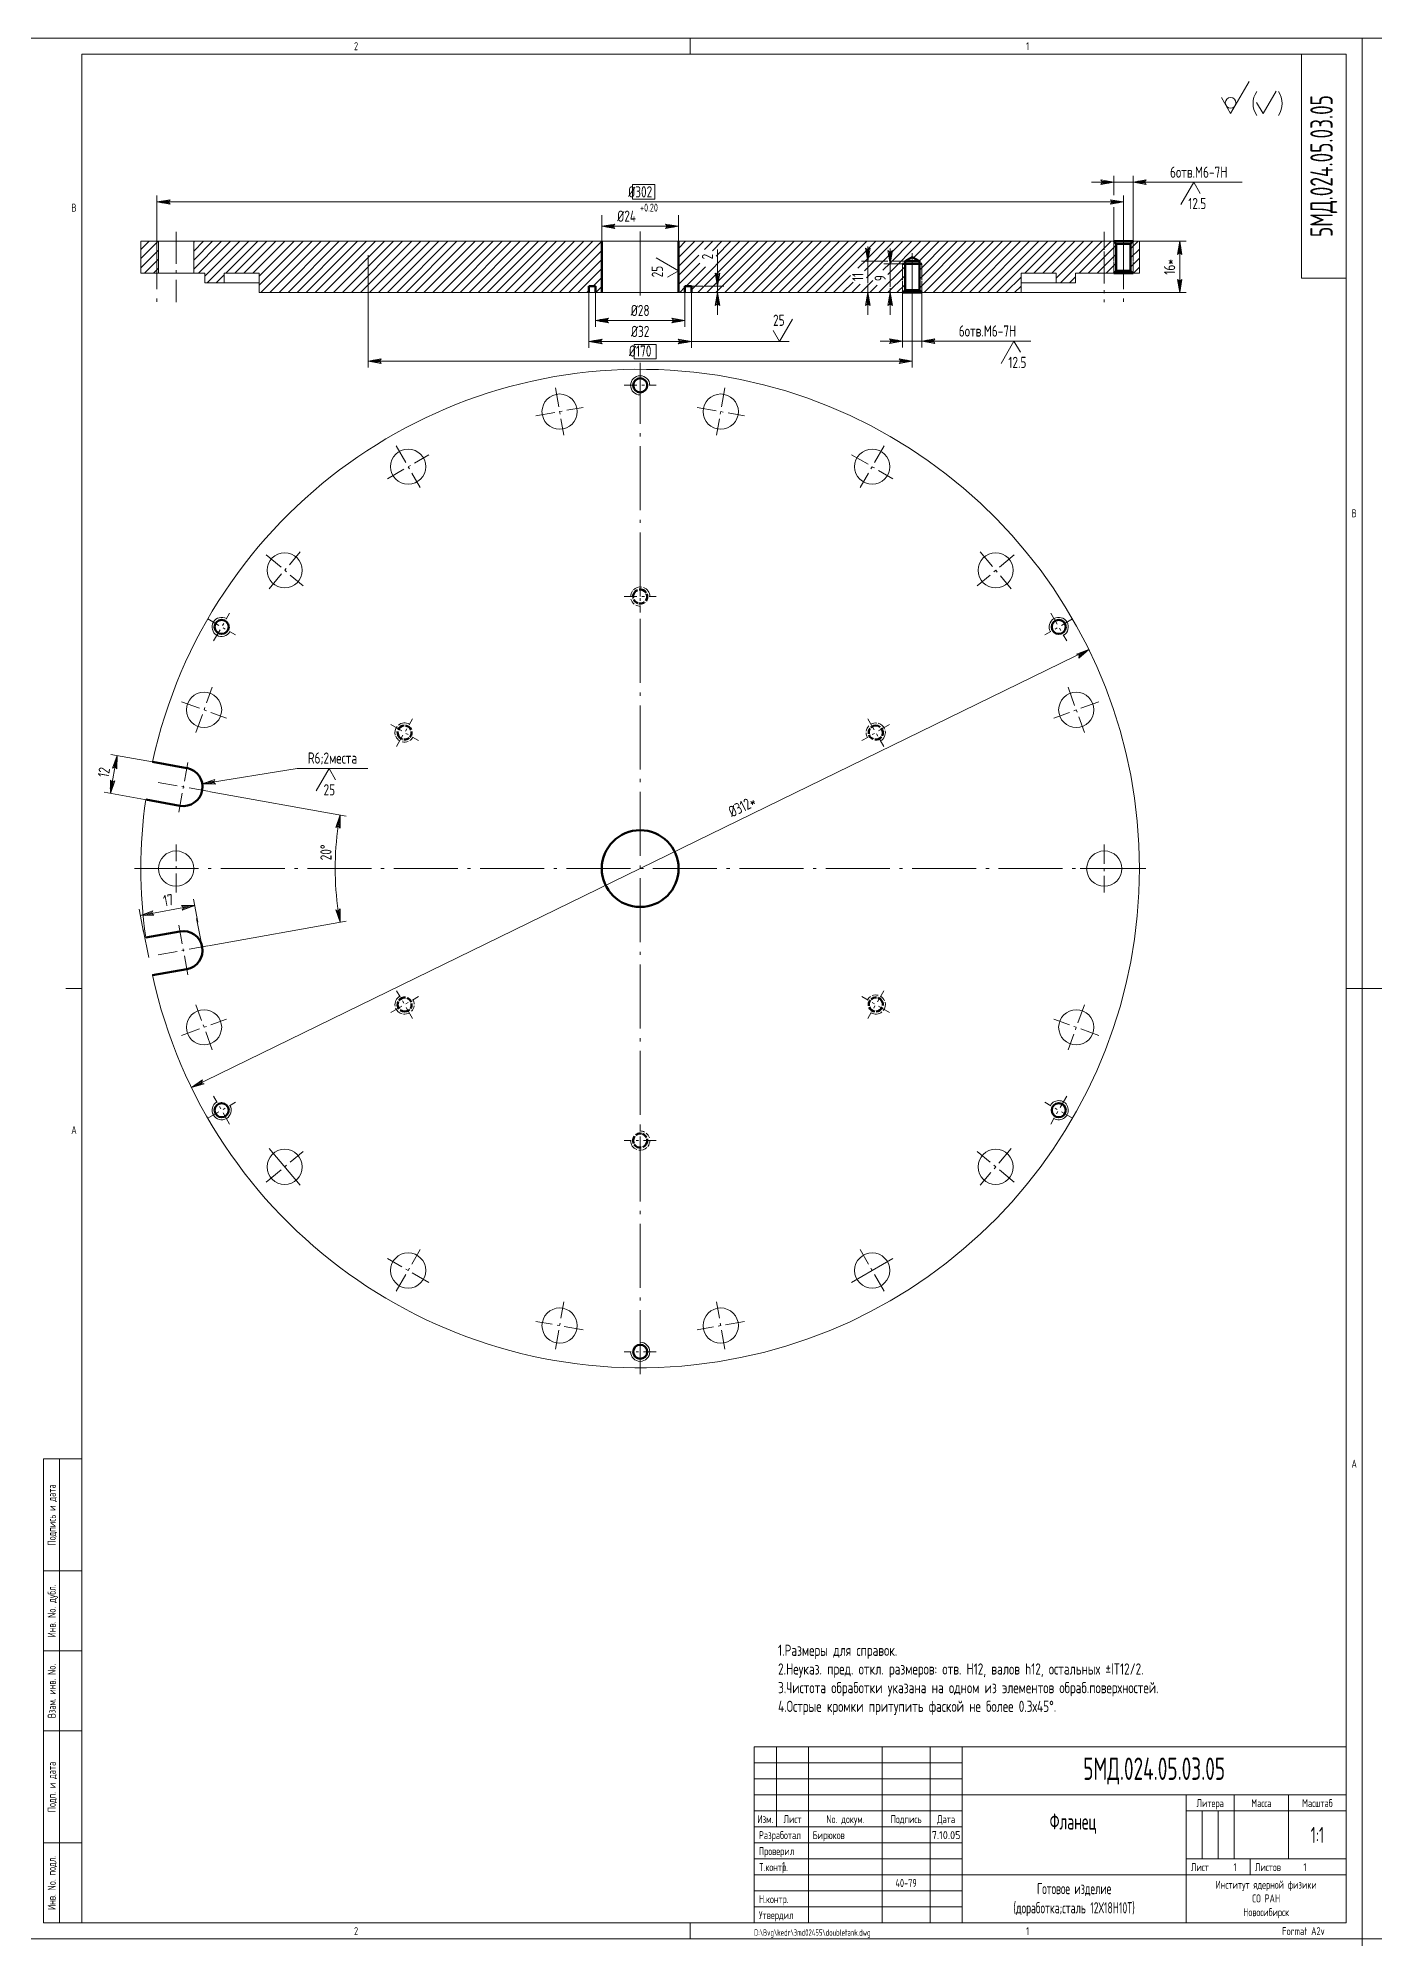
# Model space of a CAD drawing. Extents: x -414 to 4851, y -2165 to 1761.
# Drawn here: x 2171 to 2588, y 419 to 1013 of the extents above; entities that cross this region are included whole.
import ezdxf
from ezdxf.enums import TextEntityAlignment as Align

# ---------------------------------------------------------------- set-up
doc = ezdxf.new("R2010")
doc.units = 0
for name, pattern in [('S-P10', [15, 10, -2, 1, -2]), ('S-P20', [27, 20, -3, 1, -3]), ('S-P4', [7.8, 4, -1.5, 0.8, -1.5]), ('S-P6', [9.8, 6, -1.5, 0.8, -1.5])]:
    doc.linetypes.add(name, pattern=pattern)
for name, color, linetype, lineweight in [('1', 9, 'CONTINUOUS', 20), ('2', 2, 'CONTINUOUS', 50), ('DIM', 4, 'CONTINUOUS', 20), ('HATCH', 5, 'CONTINUOUS', 20), ('TR', 3, 'CONTINUOUS', 20)]:
    doc.layers.add(name, color=color, linetype=linetype, lineweight=lineweight)
doc.styles.add('SIMPLEX', font='simplex.shx', dxfattribs={"width": 0.7})
pattern_1 = [(45, (304.458, 103.8963), (-1.4142136, 1.4142136), [])]
pattern_2 = [(45, (-325.542, 103.8963), (-1.4142136, 1.4142136), [])]

# ---------------------------------------------------------------- blocks, each defined once
blk = doc.blocks.new('SHTAMP1')
at = {"layer": 'DIM', "color": 2}
for p, q in [((-185, 55), (0, 55)), ((-185, 55), (-185, 0)), ((-178, 55), (-178, 30)), ((-168, 55), (-168, 0)), ((-145, 55), (-145, 0)), ((-130, 55), (-130, 0)), ((-120, 55), (-120, 0)), ((-120, 40), (0, 40)), ((-50, 40), (-50, 0)), ((-35, 40), (-35, 20)), ((-18, 40), (-18, 20)), ((-185, 35), (-120, 35)), ((-185, 30), (-120, 30)), ((-50, 35), (0, 35)), ((-50, 20), (0, 20)), ((-30, 20), (-30, 15)), ((-120, 15), (0, 15))]:
    blk.add_line(p, q, dxfattribs=at)
at = {"layer": 'DIM'}
for p, q in [((-185, 50), (-120, 50)), ((-185, 45), (-120, 45)), ((-185, 40), (-120, 40)), ((-45, 35), (-45, 20)), ((-40, 35), (-40, 20)), ((-185, 25), (-120, 25)), ((-185, 20), (-120, 20)), ((-185, 15), (-120, 15)), ((-185, 10), (-120, 10)), ((-185, 5), (-120, 5))]:
    blk.add_line(p, q, dxfattribs=at)
at = {"layer": 'DIM', "style": 'SIMPLEX', "width": 0.6}
blk.add_text('1', height=2.5, dxfattribs=at).set_placement((-35.18, 16.2))
at = {"layer": 'DIM', "style": 'SIMPLEX', "width": 0.6, "flags": 8}
blk.add_attdef('ОБОЗНАЧЕНИЕ2', text='', height=7, dxfattribs=at).set_placement((-117, 60), align=Align.MIDDLE)
at = {"layer": 'DIM', "style": 'SIMPLEX', "width": 0.6}
for tag, height, p in [('ОБОЗНАЧЕНИЕ', 7, (-60, 47.5)), ('МАСШТАБ', 5, (-9, 27.5))]:
    blk.add_attdef(tag, text='', height=height, dxfattribs=at).set_placement(p, align=Align.MIDDLE)
at = {"layer": 'DIM', "style": 'SIMPLEX', "width": 0.910843}
blk.add_attdef('ДАТА', text='', height=2.5, dxfattribs=at).set_placement((-129.5, 26.2), (-120.5, 26.2), align=Align.FIT)
at = {"layer": 'DIM', "style": 'SIMPLEX', "width": 0.6}
for tag, p in [('ЛИСТОВ', (-13.32, 16.2)), ('FORMAT', (-20, -3.8))]:
    blk.add_attdef(tag, p, '', height=2.5, dxfattribs=at)
blk.add_attdef('ТЕЛЕФОН', text='', height=2.5, dxfattribs=at).set_placement((-137.5, 12.5), align=Align.MIDDLE_CENTER)
at = {"layer": 'TR', "style": 'SIMPLEX', "width": 0.7}
for s, p in [('Литера', (-42.5, 36.2)), ('Масса', (-26.5, 36.2)), ('Масштаб', (-9, 36.2)), ('Изм.', (-181.5, 31.2)), ('Лист', (-173, 31.2)), ('No. докум.', (-156.5, 31.2)), ('Подпись', (-137.5, 31.2)), ('Дата', (-125, 31.2)), ('Институт ядерной физики', (-25, 10.7)), ('СО РАН', (-25, 6.42)), ('Новосибирск', (-25, 2.13))]:
    blk.add_text(s, height=2.5, dxfattribs=at).set_placement(p, align=Align.CENTER)
at = {"layer": 'TR', "style": 'SIMPLEX'}
for s, width, p in [('Разработал', 0.6, (-183.5, 26.2)), ('T.контр.', 0.7, (-183.5, 16.2)), ('Проверил', 0.7, (-183.5, 21.2)), ('Лист', 0.7, (-48.5, 16.2)), ('Листов', 0.7, (-28.5, 16.2)), ('Н.контр.', 0.7, (-183.5, 6.2)), ('Утвердил', 0.7, (-183.5, 1.2))]:
    blk.add_text(s, height=2.5, dxfattribs=dict(at, width=width)).set_placement(p)
at = {"layer": 'TR', "style": 'SIMPLEX', "width": 0.6}
for tag, height, p in [('НАИМЕНОВАНИЕ', 5, (-85.35, 29.2)), ('НАИМЕНОВАНИЕ2', 5, (-85.35, 21.2)), ('МАТЕРИАЛ', 3.5, (-85, 9)), ('СОРТАМЕНТ', 3.5, (-85, 3))]:
    blk.add_attdef(tag, text='', height=height, dxfattribs=at).set_placement(p, align=Align.CENTER)
for tag, p, height in [('РАЗРАБОТАЛ', (-166.7, 26.2), 2.5), ('ПРОВЕРИЛ', (-166.7, 21.2), 2.5), ('НОРМОКОНТРОЛЬ', (-166.7, 6.2), 2.5), ('УТВЕРДИЛ', (-166.7, 1.2), 2.5), ('ФАЙЛ', (-185, -4), 2)]:
    blk.add_attdef(tag, p, '', height=height, dxfattribs=at)
blk = doc.blocks.new('LEADR')
at = {"layer": 'DIM'}
for p, q in [((-1.17, 0.2), (0, 0)), ((-1, 0), (-1.17, 0.2)), ((0, 0), (-1.17, -0.2)), ((-0.44, 0.07), (-1.06, 0.07)), ((0, 0), (-1, 0)), ((-1.17, -0.2), (-1, 0)), ((-0.44, -0.08), (-1.06, -0.08))]:
    blk.add_line(p, q, dxfattribs=at)
blk = doc.blocks.new('A4')
at = {"layer": 'DIM', "color": 2}
for p, q in [((8, 5), (8, 150)), ((20, 150), (8, 150)), ((13, 5), (13, 150)), ((20, 115), (8, 115)), ((20, 90), (8, 90)), ((20, 65), (8, 65)), ((20, 30), (8, 30)), ((20, 5), (8, 5))]:
    blk.add_line(p, q, dxfattribs=at)
at = {"layer": 'DIM'}
blk.add_lwpolyline([(0, 0), (0, 297), (210, 297), (210, 0)], close=True, dxfattribs=at)
at = {"layer": 'DIM', "color": 2}
blk.add_lwpolyline([(20, 5), (20, 292), (205, 292), (205, 5)], close=True, dxfattribs=at)
blk.add_lwpolyline([(20, 278), (90, 278), (90, 292)], dxfattribs=at)
at = {"layer": 'DIM'}
ref = blk.add_blockref('SHTAMP1', (205, 5), dxfattribs=at)
ref.add_attrib('МАСШТАБ', '1:1', dxfattribs={"height": 5, "style": 'SIMPLEX', "width": 0.6}).set_placement((196, 32.5), align=Align.MIDDLE)
ref.add_attrib('ЛИСТОВ', '1', (191.68, 21.2), dxfattribs={"height": 2.5, "style": 'SIMPLEX', "width": 0.6})
ref.add_attrib('FORMAT', 'Format A4', (185, 1.2), dxfattribs={"height": 2.5, "style": 'SIMPLEX', "width": 0.6})
at = {"layer": 'DIM', "style": 'SIMPLEX', "width": 0.7}
for s, p in [('Подпись и дата', (11.8, 132.5)), ('Инв. No. дубл.', (11.8, 102.5)), ('Взам. инв. No.', (11.8, 77.5)), ('Подп. и дата', (11.8, 47.5)), ('Инв. No. подл.', (11.8, 17.5))]:
    blk.add_text(s, height=2.5, rotation=90, dxfattribs=at).set_placement(p, align=Align.CENTER)

msp = doc.modelspace()

# ---------------------------------------------------------------- hatches: boundary and pattern name
at = {"layer": 'HATCH'}
h = msp.add_hatch(dxfattribs=at)
h.set_pattern_fill('U', color=256, scale=2, angle=45, style=0, pattern_type=0)
h.set_pattern_definition(pattern_1)
h.paths.add_polyline_path([(2202.7, 939.72), (2208.2, 939.72), (2208.2, 949.72), (2202.7, 949.72)])
h = msp.add_hatch(dxfattribs=at)
h.set_pattern_fill('U', color=256, scale=2, angle=45, style=0, pattern_type=0)
h.set_pattern_definition(pattern_1)
h.paths.add_polyline_path([(2342.7, 933.72), (2342.7, 935.72), (2344.7, 935.72), (2344.7, 933.72), (2346.7, 933.72), (2346.7, 949.72), (2219.2, 949.72), (2219.2, 939.72), (2222.7, 939.72), (2222.7, 936.72), (2228.7, 936.72), (2228.7, 939.72), (2239.7, 939.72), (2239.7, 933.72)])
h = msp.add_hatch(dxfattribs=at)
h.set_pattern_fill('U', color=256, scale=2, angle=45, style=0, pattern_type=0)
h.set_pattern_definition(pattern_2)
h.paths.add_polyline_path([(2436.13, 946.81), (2436.83, 946.21), (2437.53, 946.81), (2436.83, 942.72), (2440.7, 942.72), (2441.45, 942.72), (2441.45, 943.47), (2443.7, 944.76), (2445.95, 943.47), (2445.95, 934.47), (2446.7, 933.72), (2477.7, 933.72), (2477.7, 939.72), (2488.7, 939.72), (2488.7, 936.72), (2494.7, 936.72), (2494.7, 939.72), (2506.7, 939.72), (2507.45, 940.47), (2507.45, 948.97), (2506.7, 949.72), (2370.7, 949.72), (2370.7, 933.72), (2372.7, 933.72), (2372.7, 935.72), (2374.7, 935.72), (2374.7, 933.72), (2382.87, 933.72), (2382.87, 935.72), (2382.17, 939.81), (2382.87, 939.21), (2383.57, 939.81), (2382.87, 935.72), (2382.87, 933.72), (2384.87, 933.72), (2440.7, 933.72), (2441.45, 934.47), (2441.45, 942.72), (2440.7, 942.72), (2436.83, 942.72)])
h.paths.add_polyline_path([(2376.89, 944.47, -1), (2382.51, 944.47, -1)], flags=16)
h.paths.add_polyline_path([(2429.46, 938.81, -1), (2424.43, 938.81, -1)], flags=16)
h.paths.add_polyline_path([(2429.83, 943.47), (2429.13, 947.56), (2429.83, 946.96), (2430.53, 947.56)], flags=16)
h.paths.add_polyline_path([(2436.24, 938.31, -1), (2431.22, 938.31, -1)], flags=16)
h.paths.add_polyline_path([(2424.06, 936.49), (2424.06, 940.69), (2429.31, 940.69), (2429.31, 936.49)], flags=24)
h.paths.add_polyline_path([(2431.06, 936.58), (2431.06, 939.85), (2436.31, 939.85), (2436.31, 936.58)], flags=24)
h.paths.add_polyline_path([(2377.09, 943.24), (2377.09, 946.62), (2382.34, 946.62), (2382.34, 943.24)], flags=24)
h = msp.add_hatch(dxfattribs=at)
h.set_pattern_fill('U', color=256, scale=2, angle=45, style=0, pattern_type=0)
h.set_pattern_definition(pattern_2)
h.paths.add_polyline_path([(2514.7, 949.72), (2512.7, 949.72), (2511.95, 948.97), (2511.95, 940.47), (2512.7, 939.72), (2514.7, 939.72)])

# ---------------------------------------------------------------- linework, layer by layer
at = {"layer": '1', "linetype": 'S-P20'}
for p, q in [((2207.7, 954.81), (2207.7, 930.16)), ((2358.7, 952.78), (2358.7, 930.16)), ((2509.7, 954.81), (2509.7, 930.16)), ((2273.7, 945.43), (2273.7, 930.16)), ((2443.7, 946.02), (2443.7, 930.16)), ((2358.7, 595.72), (2358.7, 911.72)), ((2200.7, 753.72), (2516.7, 753.72))]:
    msp.add_line(p, q, dxfattribs=at)
at = {"layer": '1', "linetype": 'S-P10'}
for p, q in [((2213.7, 952.72), (2213.7, 930.72)), ((2503.7, 952.72), (2503.7, 947.08)), ((2503.7, 946.49), (2503.7, 930.72))]:
    msp.add_line(p, q, dxfattribs=at)
at = {"layer": '1'}
for p, q in [((2358.7, 949.72), (2202.7, 949.72)), ((2202.7, 949.72), (2202.7, 939.72)), ((2208.2, 949.72), (2208.2, 939.72)), ((2219.2, 939.72), (2219.2, 949.72)), ((2358.7, 949.72), (2514.7, 949.72)), ((2506.7, 943.65), (2506.7, 949.72)), ((2512.7, 943.65), (2512.7, 949.72)), ((2514.7, 949.72), (2514.7, 939.72)), ((2222.7, 939.72), (2202.7, 939.72)), ((2222.7, 939.72), (2222.7, 936.72)), ((2222.7, 938.72), (2222.7, 936.72)), ((2239.7, 939.72), (2228.7, 939.72)), ((2228.7, 939.72), (2228.7, 936.72)), ((2239.7, 939.72), (2239.7, 933.72)), ((2440.7, 937.65), (2440.7, 942.72)), ((2446.7, 937.65), (2446.7, 942.72)), ((2477.7, 939.72), (2477.7, 933.72)), ((2477.7, 939.72), (2488.7, 939.72)), ((2488.7, 939.72), (2488.7, 936.72)), ((2494.7, 939.72), (2514.7, 939.72)), ((2494.7, 939.72), (2494.7, 936.72)), ((2506.7, 939.72), (2506.7, 943.37)), ((2512.7, 939.72), (2512.7, 943.37)), ((2239.7, 936.72), (2222.7, 936.72)), ((2239.7, 936.72), (2222.7, 936.72)), ((2358.7, 933.72), (2239.7, 933.72)), ((2358.7, 933.72), (2477.7, 933.72)), ((2440.7, 933.72), (2440.7, 937.37)), ((2446.7, 933.72), (2446.7, 937.37)), ((2477.7, 936.72), (2494.7, 936.72)), ((2252.44, 654.77), (2242.8, 666.26)), ((2437.69, 631.89), (2424.7, 624.39))]:
    msp.add_line(p, q, dxfattribs=at)
at = {"layer": '1', "linetype": 'S-P6'}
for p, q in [((2332.22, 903.9), (2334.82, 889.13)), ((2385.18, 903.9), (2382.57, 889.13)), ((2326.13, 895.21), (2340.9, 897.81)), ((2376.49, 897.81), (2391.26, 895.21)), ((2282.45, 885.78), (2289.95, 872.79)), ((2434.95, 885.78), (2427.45, 872.79)), ((2279.7, 875.54), (2292.69, 883.04)), ((2424.7, 883.04), (2437.69, 875.54)), ((2241.88, 851.74), (2253.37, 842.1)), ((2242.8, 841.17), (2252.44, 852.66)), ((2475.52, 851.74), (2464.03, 842.1)), ((2464.95, 852.66), (2474.6, 841.17)), ((2219.88, 796.26), (2225.01, 810.36)), ((2492.39, 810.36), (2497.52, 796.26)), ((2215.39, 805.87), (2229.49, 800.74)), ((2502, 805.87), (2487.91, 800.74)), ((2214.55, 771.36), (2217.37, 787.11)), ((2208.09, 780.65), (2223.84, 777.83)), ((2213.7, 746.22), (2213.7, 761.22)), ((2503.7, 761.22), (2503.7, 746.22)), ((2511.2, 753.72), (2496.2, 753.72)), ((2214.55, 736.07), (2217.37, 720.32)), ((2208.09, 726.79), (2223.84, 729.6)), ((2225.01, 697.07), (2219.88, 711.17)), ((2497.52, 711.17), (2492.39, 697.07)), ((2215.39, 701.56), (2229.49, 706.69)), ((2502, 701.56), (2487.91, 706.69)), ((2241.88, 655.69), (2253.37, 665.33)), ((2475.52, 655.69), (2464.03, 665.33)), ((2474.6, 666.26), (2464.95, 654.77)), ((2292.69, 624.39), (2279.7, 631.89)), ((2282.45, 621.65), (2289.95, 634.64)), ((2434.95, 621.65), (2427.45, 634.64)), ((2332.22, 603.53), (2334.82, 618.3)), ((2385.18, 603.53), (2382.57, 618.3)), ((2340.9, 609.62), (2326.13, 612.22)), ((2391.26, 612.22), (2376.49, 609.62))]:
    msp.add_line(p, q, dxfattribs=at)
at = {"layer": '1', "linetype": 'S-P4'}
for p, q in [((2353.7, 904.72), (2363.7, 904.72)), ((2358.7, 843.72), (2358.7, 833.72)), ((2353.7, 838.72), (2363.7, 838.72)), ((2223.6, 831.72), (2232.26, 826.72)), ((2225.43, 824.89), (2230.43, 833.55)), ((2493.8, 831.72), (2485.14, 826.72)), ((2486.97, 833.55), (2491.97, 824.89)), ((2280.76, 798.72), (2289.42, 793.72)), ((2282.59, 791.89), (2287.59, 800.55)), ((2436.64, 798.72), (2427.98, 793.72)), ((2429.81, 800.55), (2434.81, 791.89)), ((2280.76, 708.72), (2289.42, 713.72)), ((2287.59, 706.89), (2282.59, 715.55)), ((2436.64, 708.72), (2427.98, 713.72)), ((2434.81, 715.55), (2429.81, 706.89)), ((2223.6, 675.72), (2232.26, 680.72)), ((2230.43, 673.89), (2225.43, 682.55)), ((2493.8, 675.72), (2485.14, 680.72)), ((2491.97, 682.55), (2486.97, 673.89)), ((2358.7, 663.72), (2358.7, 673.72)), ((2363.7, 668.72), (2353.7, 668.72)), ((2363.7, 602.72), (2353.7, 602.72))]:
    msp.add_line(p, q, dxfattribs=at)
at = {"layer": '1', "flags": 128}
for points in [[(2356.32, 962.93), (2363.28, 962.93), (2363.28, 967.44), (2356.32, 967.44)], [(2356.77, 913), (2363.73, 913), (2363.73, 917.51), (2356.77, 917.51)]]:
    msp.add_lwpolyline(points, close=True, dxfattribs=at)
at = {"layer": '1'}
for centre in [(2333.52, 896.51), (2383.88, 896.51), (2286.2, 879.29), (2431.2, 879.29), (2247.62, 846.92), (2469.77, 846.92), (2222.44, 803.31), (2494.95, 803.31), (2213.7, 753.72), (2503.7, 753.72), (2222.44, 704.12), (2494.95, 704.12), (2247.62, 660.51), (2469.77, 660.51), (2286.2, 628.14), (2431.2, 628.14), (2333.52, 610.92), (2383.88, 610.92)]:
    msp.add_circle(centre, 5.5, dxfattribs=at)
for centre, radius, start, end in [((2358.7, 753.72), 156, 192.342, 167.658), ((2358.7, 904.72), 3, 0, 270), ((2358.7, 838.72), 3, 142.80437, 180.92788), ((2358.7, 838.72), 3, 195.64867, 231.92178), ((2358.7, 838.72), 3, 80.97402, 135.21088), ((2358.7, 838.72), 3, 0, 69.70014), ((2227.93, 829.22), 3, 60, 330), ((2358.7, 838.72), 3, 242.47185, 270), ((2489.47, 829.22), 3, 300, 210), ((2285.09, 796.22), 3, 140.97402, 195.21088), ((2285.09, 796.22), 3, 60, 129.70014), ((2432.31, 796.22), 3, 182.47185, 210), ((2432.31, 796.22), 3, 135.64867, 171.92178), ((2432.31, 796.22), 3, 82.80437, 120.92788), ((2432.31, 796.22), 3, 20.97402, 75.21088), ((2432.31, 796.22), 3, 300, 9.70014), ((2285.09, 796.22), 3, 202.80437, 240.92788), ((2285.09, 796.22), 3, 255.64867, 291.92178), ((2285.09, 796.22), 3, 302.47185, 330), ((2358.7, 753.72), 156, 172.06646, 187.93354), ((2285.09, 711.22), 3, 120, 189.70014), ((2432.31, 711.22), 3, 122.47185, 150), ((2432.31, 711.22), 3, 75.64867, 111.92178), ((2432.31, 711.22), 3, 22.80437, 60.92788), ((2285.09, 711.22), 3, 200.97402, 255.21088), ((2285.09, 711.22), 3, 262.80437, 300.92788), ((2285.09, 711.22), 3, 315.64867, 351.92178), ((2285.09, 711.22), 3, 2.47185, 30), ((2432.31, 711.22), 3, 240, 309.70014), ((2432.31, 711.22), 3, 320.97402, 15.21088), ((2227.93, 678.22), 3, 120, 30), ((2489.47, 678.22), 3, 240, 150), ((2358.7, 668.72), 3, 62.47185, 90), ((2358.7, 668.72), 3, 180, 249.70014), ((2358.7, 668.72), 3, 260.97402, 315.21088), ((2358.7, 668.72), 3, 15.64867, 51.92178), ((2358.7, 668.72), 3, 322.80437, 0.92788), ((2358.7, 602.72), 3, 180, 90)]:
    msp.add_arc(centre, radius, start, end, dxfattribs=at)
at = {"layer": '2'}
for p, q in [((2346.7, 949.72), (2346.7, 933.72)), ((2370.7, 949.72), (2370.7, 933.72)), ((2443.7, 944.76), (2441.45, 943.47)), ((2443.7, 944.76), (2445.95, 943.47)), ((2509.7, 949.72), (2506.7, 949.72)), ((2506.7, 949.72), (2507.45, 948.97)), ((2507.45, 948.97), (2507.45, 940.47)), ((2509.7, 948.97), (2507.45, 948.97)), ((2509.7, 949.72), (2512.7, 949.72)), ((2509.7, 948.97), (2511.95, 948.97)), ((2512.7, 949.72), (2511.95, 948.97)), ((2511.95, 948.97), (2511.95, 940.47)), ((2443.7, 942.72), (2440.7, 942.72)), ((2441.45, 943.47), (2441.45, 934.47)), ((2443.7, 943.47), (2441.45, 943.47)), ((2443.7, 943.47), (2445.95, 943.47)), ((2443.7, 942.72), (2446.7, 942.72)), ((2445.95, 943.47), (2445.95, 934.47)), ((2507.45, 940.47), (2506.7, 939.72)), ((2509.7, 939.72), (2506.7, 939.72)), ((2509.7, 940.47), (2507.45, 940.47)), ((2509.7, 940.47), (2511.95, 940.47)), ((2509.7, 939.72), (2512.7, 939.72)), ((2511.95, 940.47), (2512.7, 939.72)), ((2344.7, 935.72), (2342.7, 935.72)), ((2342.7, 933.72), (2342.7, 935.72)), ((2344.7, 933.72), (2344.7, 935.72)), ((2372.7, 935.72), (2374.7, 935.72)), ((2372.7, 933.72), (2372.7, 935.72)), ((2374.7, 933.72), (2374.7, 935.72)), ((2441.45, 934.47), (2440.7, 933.72)), ((2443.7, 933.72), (2440.7, 933.72)), ((2443.7, 934.47), (2441.45, 934.47)), ((2443.7, 934.47), (2445.95, 934.47)), ((2443.7, 933.72), (2446.7, 933.72)), ((2445.95, 934.47), (2446.7, 933.72)), ((2206.3, 787.06), (2217.02, 785.14)), ((2204.19, 775.25), (2214.91, 773.33)), ((2204.19, 775.25), (2214.91, 773.33)), ((2204.19, 732.18), (2214.91, 734.1)), ((2206.3, 720.37), (2217.02, 722.29))]:
    msp.add_line(p, q, dxfattribs=at)
for centre, radius in [((2358.7, 904.72), 2.2), ((2227.93, 829.22), 2.2), ((2489.47, 829.22), 2.2), ((2358.7, 753.72), 12), ((2227.93, 678.22), 2.2), ((2489.47, 678.22), 2.2), ((2358.7, 602.72), 2.2)]:
    msp.add_circle(centre, radius, dxfattribs=at)
for centre, radius, start, end in [((2358.7, 838.72), 2.2, 111.98414, 188.33404), ((2358.7, 838.72), 2.2, 189.31419, 193.66241), ((2358.7, 838.72), 2.2, 204.72359, 250.08614), ((2358.7, 838.72), 2.2, 33.39316, 97.94817), ((2358.7, 838.72), 2.2, 322.09993, 22.99183), ((2358.7, 838.72), 2.2, 259.45587, 298.87652), ((2358.7, 838.72), 2.2, 299.32857, 309.19177), ((2285.09, 796.22), 2.2, 171.98414, 248.33404), ((2285.09, 796.22), 2.2, 93.39316, 157.94817), ((2285.09, 796.22), 2.2, 22.09993, 82.99183), ((2285.09, 796.22), 2.2, 319.45587, 358.87652), ((2285.09, 796.22), 2.2, 359.32857, 9.19177), ((2432.31, 796.22), 2.2, 144.72359, 190.08614), ((2432.31, 796.22), 2.2, 129.31419, 133.66241), ((2432.31, 796.22), 2.2, 51.98414, 128.33404), ((2432.31, 796.22), 2.2, 333.39316, 37.94817), ((2285.09, 796.22), 2.2, 249.31419, 253.66241), ((2285.09, 796.22), 2.2, 264.72359, 310.08614), ((2432.31, 796.22), 2.2, 199.45587, 238.87652), ((2432.31, 796.22), 2.2, 239.32857, 249.19177), ((2432.31, 796.22), 2.2, 262.09993, 322.99183), ((2215.96, 779.24), 6, 259.86223, 79.86223), ((2215.96, 728.19), 6, 280.13777, 100.13777), ((2285.09, 711.22), 2.2, 82.09993, 142.99183), ((2285.09, 711.22), 2.2, 59.32857, 69.19177), ((2285.09, 711.22), 2.2, 19.45587, 58.87652), ((2432.31, 711.22), 2.2, 84.72359, 130.08614), ((2432.31, 711.22), 2.2, 69.31419, 73.66241), ((2432.31, 711.22), 2.2, 351.98414, 68.33404), ((2285.09, 711.22), 2.2, 153.39316, 217.94817), ((2285.09, 711.22), 2.2, 231.98414, 308.33404), ((2285.09, 711.22), 2.2, 309.31419, 313.66241), ((2285.09, 711.22), 2.2, 324.72359, 10.08614), ((2432.31, 711.22), 2.2, 139.45587, 178.87652), ((2432.31, 711.22), 2.2, 179.32857, 189.19177), ((2432.31, 711.22), 2.2, 202.09993, 262.99183), ((2432.31, 711.22), 2.2, 273.39316, 337.94817), ((2358.7, 668.72), 2.2, 142.09993, 202.99183), ((2358.7, 668.72), 2.2, 213.39316, 277.94817), ((2358.7, 668.72), 2.2, 119.32857, 129.19177), ((2358.7, 668.72), 2.2, 79.45587, 118.87652), ((2358.7, 668.72), 2.2, 24.72359, 70.08614), ((2358.7, 668.72), 2.2, 291.98414, 8.33404), ((2358.7, 668.72), 2.2, 9.31419, 13.66241)]:
    msp.add_arc(centre, radius, start, end, dxfattribs=at)
at = {"layer": 'DIM'}
for p, q in [((2374.29, 1008.24), (2374.29, 1013.24)), ((2506.7, 964.17), (2506.7, 970.19)), ((2512.7, 949.72), (2512.7, 970.19)), ((2207.7, 954.81), (2207.7, 964.03)), ((2503.2, 968.19), (2499.7, 968.19)), ((2506.7, 968.19), (2512.7, 968.19)), ((2509.7, 954.81), (2509.7, 964.03)), ((2516.2, 968.19), (2546.76, 968.19)), ((2211.2, 962.03), (2506.2, 962.03)), ((2346.7, 949.72), (2346.7, 957.91)), ((2370.7, 949.72), (2370.7, 957.91)), ((2506.7, 949.72), (2506.7, 960.41)), ((2350.2, 954.42), (2367.2, 954.42)), ((2382.87, 939.22), (2382.87, 947.15)), ((2429.83, 946.97), (2429.83, 948.1)), ((2436.83, 946.22), (2436.83, 947.43)), ((2514.7, 949.72), (2529.27, 949.72)), ((2527.27, 937.22), (2527.27, 946.22)), ((2436.08, 943.47), (2427.83, 943.47)), ((2429.83, 936.63), (2429.83, 943.47)), ((2440.7, 942.72), (2434.83, 942.72)), ((2436.83, 935.46), (2436.83, 942.72)), ((2441.45, 943.47), (2437.75, 943.47)), ((2342.7, 933.72), (2342.7, 916.4)), ((2344.7, 933.72), (2344.7, 922.96)), ((2372.7, 933.72), (2372.7, 922.96)), ((2374.7, 935.72), (2378.31, 935.72)), ((2374.7, 933.72), (2374.7, 916.4)), ((2374.7, 933.72), (2384.87, 933.72)), ((2378.83, 935.72), (2384.87, 935.72)), ((2382.87, 933.72), (2382.87, 935.72)), ((2440.7, 933.72), (2427.83, 933.72)), ((2429.83, 933.72), (2429.83, 936.21)), ((2440.7, 933.72), (2434.83, 933.72)), ((2436.83, 933.72), (2436.83, 935.04)), ((2440.7, 933.72), (2440.7, 916.54)), ((2446.7, 933.72), (2446.7, 916.54)), ((2477.7, 933.72), (2529.27, 933.72)), ((2273.7, 930.16), (2273.7, 910.29)), ((2382.87, 930.22), (2382.87, 926.72)), ((2429.83, 930.22), (2429.83, 926.72)), ((2436.83, 930.22), (2436.83, 926.72)), ((2443.7, 930.16), (2443.7, 910.29)), ((2348.2, 924.96), (2369.2, 924.96)), ((2346.2, 918.4), (2371.2, 918.4)), ((2374.7, 918.4), (2405.26, 918.4)), ((2437.2, 918.54), (2433.7, 918.54)), ((2440.7, 918.54), (2446.7, 918.54)), ((2450.2, 918.54), (2480.76, 918.54)), ((2277.2, 912.29), (2440.2, 912.29)), ((2498.87, 822.17), (2218.52, 685.26)), ((2211.64, 786.11), (2193.28, 789.38)), ((2193.77, 780.65), (2194.68, 785.82)), ((2221.89, 780.18), (2251.5, 784.97)), ((2251.5, 784.97), (2273.62, 784.97)), ((2209.55, 774.29), (2191.18, 777.56)), ((2223.84, 777.83), (2266.88, 770.14)), ((2220.49, 736.96), (2219.16, 744.16)), ((2203.54, 733.82), (2202.2, 741.01)), ((2206.01, 739.69), (2216.08, 741.56)), ((2220.1, 738.07), (2221.87, 729.25)), ((2223.84, 729.6), (2266.88, 737.29)), ((2203.43, 734.73), (2205.2, 725.9)), ((2184.29, 716.24), (2179.29, 716.24)), ((2579.29, 716.24), (2584.29, 716.24)), ((2374.29, 424.24), (2374.29, 419.24))]:
    msp.add_line(p, q, dxfattribs=at)
at = {"layer": 'DIM', "color": 2}
for p, q in [((2172.29, 424.24), (2172.29, 569.24)), ((2184.29, 569.24), (2172.29, 569.24)), ((2177.29, 424.24), (2177.29, 569.24)), ((2184.29, 534.24), (2172.29, 534.24)), ((2184.29, 509.24), (2172.29, 509.24)), ((2184.29, 484.24), (2172.29, 484.24)), ((2184.29, 449.24), (2172.29, 449.24)), ((2184.29, 424.24), (2172.29, 424.24))]:
    msp.add_line(p, q, dxfattribs=at)
at = {"layer": 'DIM'}
for points in [[(2164.29, 419.24), (2164.29, 1013.24), (2584.29, 1013.24), (2584.29, 419.24)], [(2584.29, 716.24), (2584.29, 1013.24), (2794.29, 1013.24), (2794.29, 716.24)], [(2164.29, -174.76), (2164.29, 419.24), (2584.29, 419.24), (2584.29, -174.76)]]:
    msp.add_lwpolyline(points, close=True, dxfattribs=at)
at = {"layer": 'DIM', "color": 2}
msp.add_lwpolyline([(2184.29, 424.24), (2184.29, 1008.24), (2579.29, 1008.24), (2579.29, 424.24)], close=True, dxfattribs=at)
msp.add_lwpolyline([(2565.29, 1008.24), (2565.29, 938.24), (2579.29, 938.24)], dxfattribs=at)
at = {"layer": 'DIM', "flags": 128}
for points in [[(2540.3, 994.64), (2543.19, 989.64), (2548.96, 999.64)], [(2551.32, 993.14), (2553.34, 989.64), (2557.38, 996.64)], [(2533.71, 964.69), (2531.69, 968.19), (2527.65, 961.19)], [(2367.2, 938.47), (2370.7, 940.49), (2363.7, 944.53)], [(2400.23, 921.9), (2402.25, 918.4), (2406.29, 925.4)], [(2477.51, 915.04), (2475.49, 918.54), (2471.45, 911.54)], [(2263.54, 781.47), (2261.52, 784.97), (2257.48, 777.97)]]:
    msp.add_lwpolyline(points, dxfattribs=at)
at = {"layer": 'DIM'}
msp.add_circle((2543.19, 992.98), 1.67, dxfattribs=at)
for centre, radius, start, end in [((2556.84, 992.79), 6.65, 146, 214), ((2552.64, 992.79), 6.65, 326, 34), ((2358.76, 753.72), 95.34, 171.97026, 188.02974)]:
    msp.add_arc(centre, radius, start, end, dxfattribs=at)

# ---------------------------------------------------------------- block references
ref = msp.add_blockref('SHTAMP1', (2579.29, 424.24), dxfattribs=at)
ref.add_attrib('ФАЙЛ', 'D:\\Bvg\\kedr\\3md02455\\doubletank.dwg', (2394.29, 420.24), dxfattribs={"layer": 'TR', "height": 2, "style": 'SIMPLEX', "width": 0.6})
ref.add_attrib('РАЗРАБОТАЛ', 'Бирюков', (2412.59, 450.44), dxfattribs={"layer": 'TR', "height": 2.5, "style": 'SIMPLEX', "width": 0.6})
ref.add_attrib('ТЕЛЕФОН', '40-79', dxfattribs={"height": 2.5, "style": 'SIMPLEX', "width": 0.6}).set_placement((2441.79, 436.74), align=Align.MIDDLE_CENTER)
ref.add_attrib('ДАТА', '7.10.05', dxfattribs={"height": 2.5, "style": 'SIMPLEX', "width": 0.687273}).set_placement((2449.79, 450.44), (2458.79, 450.44), align=Align.FIT)
ref.add_attrib('ОБОЗНАЧЕНИЕ', '5МД.024.05.03.05', dxfattribs={"height": 7, "style": 'SIMPLEX', "width": 0.6}).set_placement((2519.29, 471.74), align=Align.MIDDLE)
ref.add_attrib('МАСШТАБ', '1:1', dxfattribs={"height": 5, "style": 'SIMPLEX', "width": 0.6}).set_placement((2570.29, 451.74), align=Align.MIDDLE)
ref.add_attrib('НАИМЕНОВАНИЕ', 'Фланец', dxfattribs={"layer": 'TR', "height": 5, "style": 'SIMPLEX', "width": 0.6}).set_placement((2493.94, 453.44), align=Align.CENTER)
ref.add_attrib('МАТЕРИАЛ', 'Готовое изделие', dxfattribs={"layer": 'TR', "height": 3.5, "style": 'SIMPLEX', "width": 0.6}).set_placement((2494.29, 433.24), align=Align.CENTER)
ref.add_attrib('СОРТАМЕНТ', '(доработка;сталь 12Х18Н10Т)', dxfattribs={"layer": 'TR', "height": 3.5, "style": 'SIMPLEX', "width": 0.6}).set_placement((2494.29, 427.24), align=Align.CENTER)
ref.add_attrib('ЛИСТОВ', '1', (2565.96, 440.44), dxfattribs={"height": 2.5, "style": 'SIMPLEX', "width": 0.6})
ref.add_attrib('FORMAT', 'Format A2v', (2559.29, 420.44), dxfattribs={"height": 2.5, "style": 'SIMPLEX', "width": 0.6})
ref.add_attrib('ОБОЗНАЧЕНИЕ2', '5МД.024.05.03.05', dxfattribs={"height": 7, "rotation": 90, "style": 'SIMPLEX', "width": 0.6, "flags": 8}).set_placement((2572.29, 973.24), align=Align.MIDDLE)
at = {"layer": 'DIM', "xscale": 3.5, "yscale": 3.5, "zscale": 3.5}
for p in [(2506.7, 968.19), (2509.7, 962.03), (2370.7, 954.42), (2372.7, 924.96), (2374.7, 918.4), (2440.7, 918.54), (2443.7, 912.29)]:
    msp.add_blockref('LEADR', p, dxfattribs=at)
for p, rotation in [((2512.7, 968.19), 180), ((2207.7, 962.03), 180), ((2346.7, 954.42), 180), ((2429.83, 943.47), 270), ((2436.83, 942.72), 270), ((2527.27, 949.72), 90), ((2382.87, 935.72), 270), ((2382.87, 933.72), 90), ((2429.83, 933.72), 90), ((2436.83, 933.72), 90), ((2527.27, 933.72), 270), ((2344.7, 924.96), 180), ((2342.7, 918.4), 180), ((2446.7, 918.54), 180), ((2273.7, 912.29), 180), ((2498.87, 822.17), 30.90220612295234), ((2195.25, 789.03), 79.91051560235398), ((2193.15, 777.21), 259.910515602354), ((2221.89, 780.18), 189.1900599771872), ((2264.91, 770.49), 80.91846279761248), ((2219.52, 742.2), 10.51760993016902), ((2202.57, 739.05), 190.517609930169), ((2264.91, 736.94), 279.081537202388), ((2218.52, 685.26), 206.0293444407499)]:
    msp.add_blockref('LEADR', p, dxfattribs=dict(at, rotation=rotation))
at = {"layer": 'DIM'}
msp.add_blockref('A4', (2584.29, 122.24), dxfattribs=at)

# ---------------------------------------------------------------- texts
at = {"layer": 'DIM', "style": 'SIMPLEX', "width": 0.7}
for s, p in [('2', (2269.29, 1009.44)), ('1', (2479.29, 1009.44)), ('2', (2269.29, 420.44)), ('1', (2479.29, 420.44))]:
    msp.add_text(s, height=2.5, dxfattribs=at).set_placement(p)
for s, rotation, p in [('12.5', 360, (2529.94, 959.79)), ('12.5', 360, (2473.74, 910.14)), ('25', 360, (2259.77, 776.57)), ('20°', 89.9, (2262.26, 756.3))]:
    msp.add_text(s, height=3.5, rotation=rotation, dxfattribs=at).set_placement(p)
for s, p in [('B', (2181.79, 960.23)), ('B', (2581.79, 864.74)), ('A', (2181.79, 672.04)), ('A', (2581.79, 567.74))]:
    msp.add_text(s, height=2.5, dxfattribs=at).set_placement(p, align=Align.MIDDLE)
msp.add_text('+0.20', height=2.474, dxfattribs=at).set_placement((2358.66, 958.27), align=Align.BOTTOM_LEFT)
for rotation, p in [(90, (2365.8, 942.06)), (360, (2403.83, 923.3))]:
    msp.add_text('25', height=3.5, rotation=rotation, dxfattribs=at).set_placement(p, align=Align.RIGHT)
for s, height, p in [('R6;2места', 3.5, (2262.56, 786.51)), ('1', 2.5, (2403.52, 440.81))]:
    msp.add_text(s, height=height, dxfattribs=at).set_placement(p, align=Align.CENTER)
for s, height, rotation, p in [('%%c312*', 3.5, 26.02934, (2391.32, 771.56)), ('Подпись и дата', 2.5, 90, (2176.09, 551.74)), ('Инв. No. дубл.', 2.5, 90, (2176.09, 521.74)), ('Взам. инв. No.', 2.5, 90, (2176.09, 496.74)), ('Подп. и дата', 2.5, 90, (2176.09, 466.74)), ('Инв. No. подл.', 2.5, 90, (2176.09, 436.74))]:
    msp.add_text(s, height=height, rotation=rotation, dxfattribs=at).set_placement(p, align=Align.CENTER)
at = {"layer": 'DIM', "char_height": 3.5, "attachment_point": 5, "style": 'SIMPLEX'}
for s, insert in [('\\A1;6отв.М6-7Н', (2533.23, 971.34)), ('\\A1;%%c302', (2358.7, 965.18)), ('\\A1;%%c24', (2354.46, 957.57)), ('\\A1;%%c28', (2358.7, 928.11)), ('\\A1;%%c32', (2358.7, 921.55)), ('\\A1;6отв.М6-7Н', (2467.23, 921.69)), ('\\A1;%%c170', (2358.7, 915.44))]:
    msp.add_mtext(s, dxfattribs=dict(at, insert=insert))
for s, insert, rotation in [('\\A1;2', (2379.72, 944.93), 90), ('\\A1;11', (2426.68, 938.59), 90), ('\\A1;9', (2433.68, 938.22), 90), ('\\A1;16*', (2524.12, 941.72), 90), ('\\A1;12', (2191.12, 783.79), 79.91052), (' 17', (2210.47, 743.72), 10.5)]:
    msp.add_mtext(s, dxfattribs=dict(at, insert=insert, rotation=rotation))
at = {"layer": 'TR', "insert": (2401.79, 489.24), "char_height": 3.5, "width": 170, "attachment_point": 7, "style": 'SIMPLEX'}
msp.add_mtext('\\A1;1.Размеры для справок.\\P2.Неуказ. пред. откл. размеров: отв. H12, валов h12, остальных ±IT12/2.\\P3.Чистота обработки указана на одном из элементов обраб.поверхностей.\\P4.Острые кромки притупить фаской не более 0.3х45%%d.', dxfattribs=at)

doc.saveas('drawing.dxf')
